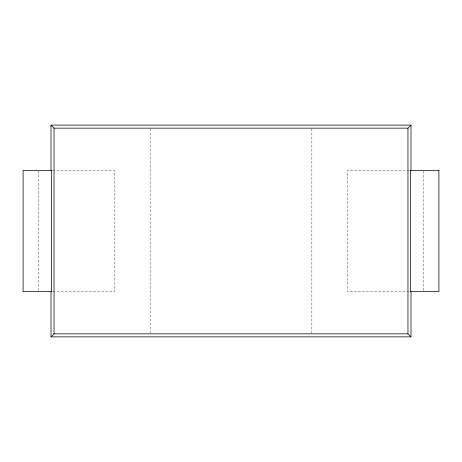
<?xml version="1.0" encoding="UTF-8"?>
<svg xmlns="http://www.w3.org/2000/svg" width="462" height="462" viewBox="0 0 462 462"><rect width="100%" height="100%" fill="white"/><g stroke="black" fill="none" stroke-linecap="round" stroke-linejoin="round"><path stroke-width="0.35" stroke-dasharray="2.31 1.73" d="M52.674 170.363L114.536 170.363L114.536 291.637L52.674 291.637M409.326 170.363L347.464 170.363L347.464 291.637L409.326 291.637M423.498 171.079L423.498 291.637M311.85 128.869L311.85 333.131M150.15 128.869L150.15 333.853M38.502 171.079L38.502 291.637"/><path stroke-width="0.69" d="M51.011 291.637L51.011 336.873L54.037 333.853L407.963 333.853L410.989 336.873L410.989 291.637M410.989 125.127L51.011 125.127L54.037 128.147L407.963 128.147L410.989 125.127L410.989 170.363M51.011 336.873L410.989 336.873M407.963 128.147L407.963 333.853M54.037 128.147L54.037 333.853M51.011 125.127L51.011 170.363M51.577 170.363L23.1 170.363L23.1 291.637L51.577 291.637L51.577 170.363M438.9 170.363L410.452 170.363L410.452 291.637L438.9 291.637L438.9 170.363"/></g></svg>
